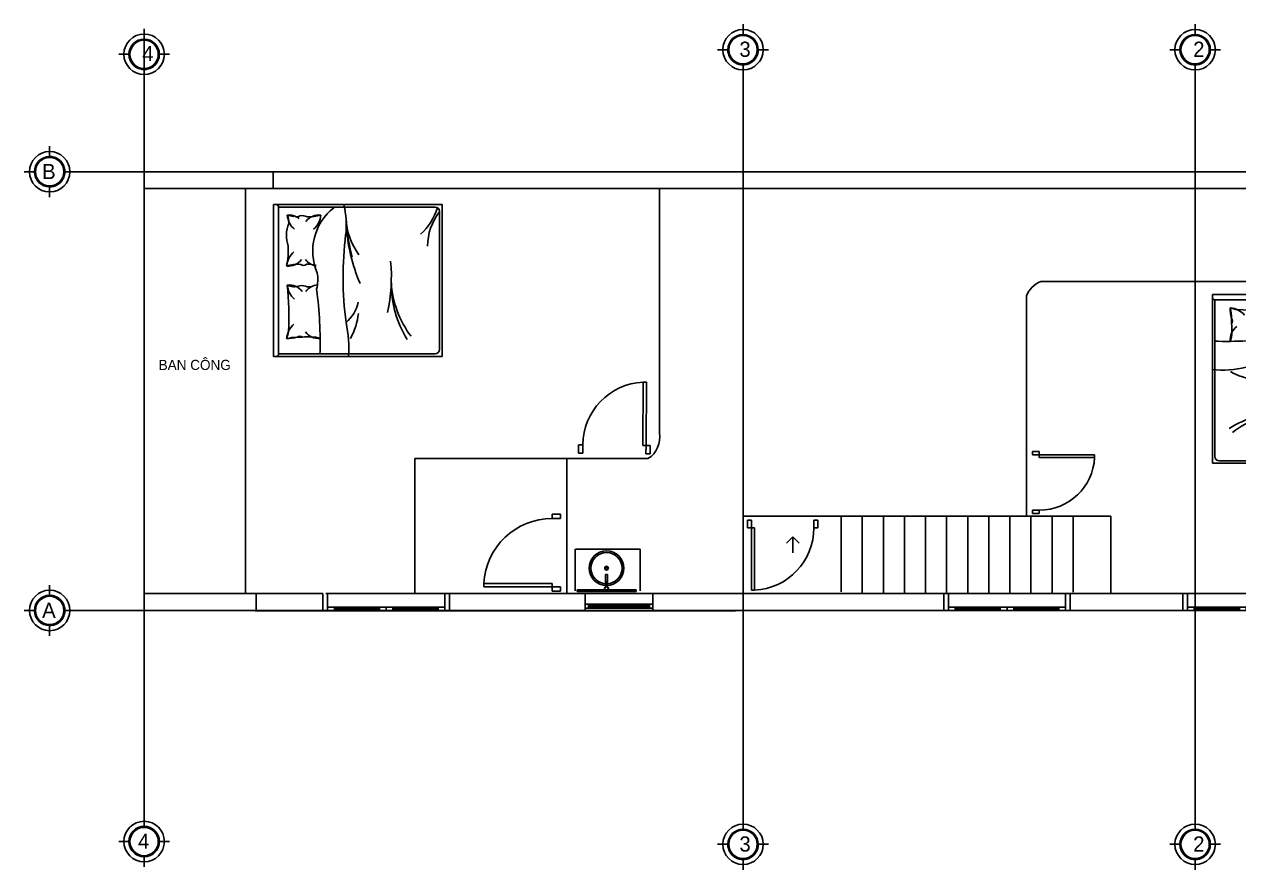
# Model space of a CAD drawing. Extents: x -45.7 to -14.1, y -192.9 to -169.
# Drawn here: x -42.2 to -27.8, y -192.88 to -182.86 of the extents above; entities that cross this region are included whole.
import ezdxf

# ---------------------------------------------------------------- set-up
doc = ezdxf.new("R2010")
doc.units = 0
for name, color, linetype in [('CB- NET THAY-', 7, 'Continuous'), ('CB-Hatch0.00', 7, 'Continuous'), ('CB-TEXT-0.05', 7, 'Continuous'), ('CB-Truc.0.05', 7, 'Continuous'), ('CB-Tuong 0.35', 7, 'Continuous'), ('CB-VDung0.05', 7, 'Continuous'), ('CoordinateData', 7, 'Continuous'), ('dat cay cn', 7, 'Continuous'), ('dat cong cong', 7, 'Continuous'), ('dat du lich nd', 7, 'Continuous'), ('dat o hien trang', 7, 'Continuous'), ('Level 2', 7, 'Continuous'), ('PointName', 7, 'Continuous'), ('THUA', 7, 'Continuous')]:
    doc.layers.add(name, color=color, linetype=linetype)

# ---------------------------------------------------------------- blocks, each defined once
blk = doc.blocks.new('CTA - CỬA SỔ XF MỞ 2 CÁNH - 1300x1200 3-6341870-MB KIẾN TRÚC TẦNG 2')
at = {"layer": 'CB-TEXT-0.05'}
for p, q in [((-6.95, 1), (-7.5, 1)), ((-7.5, 1), (-7.5, -1)), ((-6.95, -1), (-6.95, 1)), ((-6.15, 1), (-6.95, 1)), ((-6.95, 1), (-6.95, 0.6)), ((-6.95, 0.6), (-6.15, 0.6)), ((-6.15, 0.6), (-6.15, 1)), ((-6.15, 1), (-0.8, 1)), ((-0.8, 0.85), (-6.15, 0.85)), ((-6.15, 0.85), (-6.15, 0.75)), ((-6.15, 0.75), (-0.8, 0.75)), ((-0.8, 0.6), (-6.15, 0.6)), ((0, 1), (-0.8, 1)), ((-0.8, 1), (-0.8, 0.6)), ((-0.8, 0.75), (-0.8, 0.85)), ((-0.8, 0.6), (0, 0.6)), ((0.8, 1), (0, 1)), ((0, 1), (0, 0.6)), ((0, 0.6), (0, 1)), ((0, 0.6), (0.8, 0.6)), ((0.8, 0.6), (0.8, 1)), ((0.8, 1), (6.15, 1)), ((6.15, 0.85), (0.8, 0.85)), ((0.8, 0.85), (0.8, 0.75)), ((0.8, 0.75), (6.15, 0.75)), ((6.15, 0.6), (0.8, 0.6)), ((6.95, 1), (6.15, 1)), ((6.15, 1), (6.15, 0.6)), ((6.15, 0.75), (6.15, 0.85)), ((6.15, 0.6), (6.95, 0.6)), ((7.5, 1), (6.95, 1)), ((6.95, 1), (6.95, -1)), ((6.95, 0.6), (6.95, 1)), ((7.5, -1), (7.5, 1)), ((-7.5, -1), (-6.95, -1)), ((-6.95, -1), (6.95, -1)), ((6.95, -1), (7.5, -1))]:
    blk.add_line(p, q, dxfattribs=at)
blk = doc.blocks.new('CTA - CỬA SỔ XF MỞ 2 CÁNH - 1300x1200 3-V3-MB KIẾN TRÚC TẦNG 2')
at = {"layer": 'CB-TEXT-0.05'}
for p, q in [((-6.95, 1), (-7.5, 1)), ((-7.5, 1), (-7.5, -1)), ((-6.95, -1), (-6.95, 1)), ((-6.15, 1), (-6.95, 1)), ((-6.95, 1), (-6.95, 0.6)), ((-6.95, 0.6), (-6.15, 0.6)), ((-6.15, 0.6), (-6.15, 1)), ((-6.15, 1), (-0.8, 1)), ((-0.8, 0.85), (-6.15, 0.85)), ((-6.15, 0.85), (-6.15, 0.75)), ((-6.15, 0.75), (-0.8, 0.75)), ((-0.8, 0.6), (-6.15, 0.6)), ((0, 1), (-0.8, 1)), ((-0.8, 1), (-0.8, 0.6)), ((-0.8, 0.75), (-0.8, 0.85)), ((-0.8, 0.6), (0, 0.6)), ((0.8, 1), (0, 1)), ((0, 1), (0, 0.6)), ((0, 0.6), (0, 1)), ((0, 0.6), (0.8, 0.6)), ((0.8, 0.6), (0.8, 1)), ((0.8, 1), (6.15, 1)), ((6.15, 0.85), (0.8, 0.85)), ((0.8, 0.85), (0.8, 0.75)), ((0.8, 0.75), (6.15, 0.75)), ((6.15, 0.6), (0.8, 0.6)), ((6.95, 1), (6.15, 1)), ((6.15, 1), (6.15, 0.6)), ((6.15, 0.75), (6.15, 0.85)), ((6.15, 0.6), (6.95, 0.6)), ((7.5, 1), (6.95, 1)), ((6.95, 1), (6.95, -1)), ((6.95, 0.6), (6.95, 1)), ((7.5, -1), (7.5, 1)), ((-7.5, -1), (-6.95, -1)), ((-6.95, -1), (6.95, -1)), ((6.95, -1), (7.17, -1))]:
    blk.add_line(p, q, dxfattribs=at)
blk = doc.blocks.new('CTA - VÁCH KÍNH - 600x2000 2-5991774-MB KIẾN TRÚC TẦNG 2')
at = {"layer": 'CB-TEXT-0.05'}
for p, q in [((0.4, 0.75), (0, 0.75)), ((0, 0.25), (0.4, 0.25)), ((0.4, 0.25), (0.4, 0.75)), ((0.4, 0.75), (7.6, 0.75)), ((7.6, 0.55), (0.4, 0.55)), ((0.4, 0.55), (0.4, 0.45)), ((0.4, 0.45), (7.6, 0.45)), ((7.6, 0.25), (0.4, 0.25)), ((8, 0.75), (7.6, 0.75)), ((7.6, 0.75), (7.6, 0.25)), ((7.6, 0.45), (7.6, 0.55)), ((7.6, 0.25), (8, 0.25))]:
    blk.add_line(p, q, dxfattribs=at)
blk = doc.blocks.new('CTA - GIƯỜNG 2D 1 - CTA - GIƯỜNG 2D 2-5804511-MB KIẾN TRÚC TẦNG 2')
at = {"layer": 'CB-Truc.0.05'}
for p, q in [((9, 20), (-9, 20)), ((-9, 20), (-9, 0)), ((-9, 0.32), (-9, 20)), ((-9, 20), (9, 20)), ((-9, 0), (-9, 20)), ((-9, 20), (9, 20)), ((-8.7, 0.62), (-8.7, 19.2)), ((-8.7, 8.42), (-8.7, 19.2)), ((-8.2, 19.7), (8.2, 19.7)), ((-8.2, 19.7), (8.2, 19.7)), ((8.7, 19.2), (8.7, 0.62)), ((8.7, 19.2), (8.7, 5.53)), ((9, 0), (9, 20)), ((9, 20), (9, 3.49)), ((9, 20), (9, 0)), ((8.7, 5.53), (8.7, 8.93)), ((6.74, 3.44), (6.72, 3.13)), ((6.72, 3.13), (6.72, 2.84)), ((-9, 0.32), (-9, 0)), ((-9, 0), (9, 0)), ((9, 0), (-9, 0)), ((-9, 0), (9, 0)), ((8.7, 0.62), (-8.7, 0.62)), ((0.37, 0.62), (-8.7, 0.62)), ((8.7, 0.62), (0.37, 0.62)), ((9, 0.32), (9, 0)), ((9, 0), (9, 0.32)), ((9, 0), (9, 0.32))]:
    blk.add_line(p, q, dxfattribs=at)
for centre, radius, start, end in [((-8.2, 19.2), 0.499, 90, 180), ((-10.8, 12.54), 7.25, 42.6819, 72.5732), ((-4.1, 24.71), 6.42, 231.1872, 270.4625), ((8.2, 19.2), 0.499, 0, 90), ((-0.4, 25.51), 11.55, 273.3188, 307.4147), ((0.53, 26.04), 12.05, 268.7545, 302.4486), ((-0.43, -5.54), 19.53, 77.4765, 95.3929), ((-7.7, 16.39), 7.78, 272.6087, 306.6587), ((-7.79, 29.26), 20.65, 273.1146, 293.2313), ((-6.58, -1.72), 10.36, 83.7662, 103.2988), ((-10.79, 42.88), 34.49, 276.8662, 283.4064), ((1.57, 5.68), 4.51, 40.7333, 76.9672), ((3.21, 2.77), 7.34, 60.1408, 84.511), ((7.91, -4.12), 13.07, 84.8991, 102.9165), ((-0.41, 50.66), 42.39, 263.1579, 277.3172), ((-3.49, 11.19), 6.52, 218.049, 293.224), ((-5.82, 5.41), 1.94, 174.1186, 233.4289), ((-12.08, 4.25), 4.54, 356.9743, 17.4766), ((-7.92, 3.18), 2.44, 40.4189, 86.0087), ((-3.64, 5.35), 1.94, 306.5711, 352.3641), ((1.37, 4.15), 3.29, 163.7954, 183.5553), ((-0.09, 0.44), 4.83, 76.3802, 99.8949), ((2.47, 5.41), 1.94, 184.3181, 233.4289), ((-1.08, 4.16), 1.83, 355.2233, 16.23), ((7.33, -42), 47.55, 88.2537, 97.5858), ((4.94, 5.35), 1.94, 306.5711, 5.89), ((11.62, 4.19), 4.95, 164.0243, 188.7071), ((-6, 3.35), 1.68, 156.9687, 187.6071), ((-8, 2.82), 0.457, 346.6631, 43.1702), ((-5.82, 1.85), 1.94, 140.9404, 153.6292), ((-3.64, 1.78), 1.94, 354.1121, 53.4289), ((-2.33, 3.59), 0.546, 322.0866, 40.9021), ((1.85, 2.82), 3.77, 173.495, 199.1857), ((2.47, 1.85), 1.94, 126.5711, 185.89), ((-1.01, 2.48), 1.76, 331.7736, 21.6983), ((2.29, 3.36), 1.68, 157.017, 187.5368), ((7.05, 3.12), 0.445, 134.4736, 222.1713), ((30.28, 2.36), 23.57, 177.3905, 178.8771), ((-5.82, 1.85), 1.94, 153.593, 185.9221), ((-7.92, 4.09), 2.44, 274.0346, 319.5811), ((-12.7, 3.11), 5.16, 343.6111, 352.3273), ((-6.99, 0.28), 1.56, 81.6041, 118.8665), ((-5.33, 5.42), 3.87, 248.2045, 288.9797), ((-3.53, -6.77), 8.54, 77.7438, 93.628), ((-1.54, 4.02), 2.44, 220.4189, 265.9871), ((0.37, 4.09), 2.44, 274.0129, 319.5811), ((4.16, -31.89), 33.73, 86.8134, 96.1602), ((7.04, 4.02), 2.44, 220.4189, 265.9871), ((5.74, -1.14), 2.94, 67.5179, 84.267), ((22.99, 4.19), 16.33, 184.7457, 189.1892), ((3.8, 1.83), 3.08, 355.3048, 18.8016), ((-8.7, 0.32), 0.299, 90, 180), ((8.7, 0.32), 0.299, 0, 90)]:
    blk.add_arc(centre, radius, start, end, dxfattribs=at)
blk = doc.blocks.new('Grid - CTA - ĐẦU TRỤC-3945100-MB KIẾN TRÚC TẦNG 2')
at = {"layer": 'Defpoints'}
for p, q in [((0, 0.0268), (0, 0.0501)), ((-0.0268, 0), (-0.0501, 0)), ((0.0268, 0), (0.0501, 0)), ((0, -0.0268), (0, -0.0501))]:
    blk.add_line(p, q, dxfattribs=at)
for radius in [0.04, 0.03, 0.028]:
    blk.add_circle((0, 0), radius, dxfattribs=at)
for radius, start, end in [(0.03, 360, 180), (0.028, 0, 180), (0.03, 180, 360), (0.028, 180, 0)]:
    blk.add_arc((0, 0), radius, start, end, dxfattribs=at)
blk = doc.blocks.new('CTA - CỬA ĐI COMPOSITE 1 CÁNH - 910x2200-6109532-MB KIẾN TRÚC TẦNG 2')
at = {"layer": 'CB-Truc.0.05'}
for p, q in [((-4.05, 0.5), (-4.05, 8.6)), ((-4.05, 8.6), (-3.65, 8.6)), ((-3.65, 8.6), (-3.65, 0.5)), ((-3.65, 0.5), (-4.05, 0.5))]:
    blk.add_line(p, q, dxfattribs=at)
at = {"layer": 'dat cong cong'}
blk.add_arc((-4.05, 0.5), 8.1, 360, 87.1694, dxfattribs=at)
at = {"layer": 'dat o hien trang'}
for p, q in [((-4.05, 0.5), (-4.55, 0.5)), ((-4.55, 0.5), (-4.55, -0.5)), ((-4.05, -0.5), (-4.05, 0.5)), ((4.55, 0.5), (4.05, 0.5)), ((4.05, 0.5), (4.05, -0.5)), ((4.55, -0.5), (4.55, 0.5)), ((-4.55, -0.5), (-4.05, -0.5)), ((4.05, -0.5), (4.55, -0.5))]:
    blk.add_line(p, q, dxfattribs=at)
blk = doc.blocks.new('CTA - CỬA ĐI COMPOSITE 1 CÁNH - 850X2200-6244607-MB KIẾN TRÚC TẦNG 1')
at = {"layer": 'CB-Truc.0.05'}
for p, q in [((-3.75, -0.5), (-3.75, -8)), ((-3.35, -0.5), (-3.75, -0.5)), ((-3.35, -8), (-3.35, -0.5)), ((-3.75, -8), (-3.35, -8))]:
    blk.add_line(p, q, dxfattribs=at)
at = {"layer": 'dat cong cong'}
blk.add_arc((-3.75, -0.5), 7.5, 273.0572, 0, dxfattribs=at)
at = {"layer": 'dat o hien trang'}
for p, q in [((-4.25, -0.5), (-4.25, 0.5)), ((-4.25, 0.5), (-3.75, 0.5)), ((-3.75, 0.5), (-3.75, -0.5)), ((3.75, -0.5), (3.75, 0.5)), ((3.75, 0.5), (4.25, 0.5)), ((4.25, 0.5), (4.25, -0.5)), ((-3.75, -0.5), (-4.25, -0.5)), ((4.25, -0.5), (3.75, -0.5))]:
    blk.add_line(p, q, dxfattribs=at)
blk = doc.blocks.new('CTA - CỬA ĐI COMPOSITE 1 CÁNH - 910x2200-6028950-MB KIẾN TRÚC TẦNG 2')
at = {"layer": 'CB-Truc.0.05'}
for p, q in [((-4.05, -0.5), (-4.05, -8.6)), ((-3.65, -0.5), (-4.05, -0.5)), ((-3.65, -8.6), (-3.65, -0.5)), ((-4.05, -8.6), (-3.65, -8.6))]:
    blk.add_line(p, q, dxfattribs=at)
at = {"layer": 'dat cong cong'}
blk.add_arc((-4.05, -0.5), 8.1, 272.8306, 0, dxfattribs=at)
at = {"layer": 'dat o hien trang'}
for p, q in [((-4.55, -0.5), (-4.55, 0.5)), ((-4.55, 0.5), (-4.05, 0.5)), ((-4.05, 0.5), (-4.05, -0.5)), ((4.05, -0.5), (4.05, 0.5)), ((4.05, 0.5), (4.55, 0.5)), ((4.55, 0.5), (4.55, -0.5)), ((-4.05, -0.5), (-4.55, -0.5)), ((4.55, -0.5), (4.05, -0.5))]:
    blk.add_line(p, q, dxfattribs=at)
blk = doc.blocks.new('Grid - CTA - ĐẦU TRỤC-3945100-MB KIẾN TRÚC TẦNG 1')
at = {"layer": 'Defpoints'}
for p, q in [((0, 0.0268), (0, 0.0501)), ((-0.0268, 0), (-0.0501, 0)), ((0.0268, 0), (0.0501, 0)), ((0, -0.0268), (0, -0.0501))]:
    blk.add_line(p, q, dxfattribs=at)
for radius in [0.04, 0.03, 0.028]:
    blk.add_circle((0, 0), radius, dxfattribs=at)
for radius, start, end in [(0.03, 360, 180), (0.028, 0, 180), (0.03, 180, 360), (0.028, 180, 0)]:
    blk.add_arc((0, 0), radius, start, end, dxfattribs=at)

msp = doc.modelspace()

# ---------------------------------------------------------------- linework, layer by layer
at = {"layer": 'CB- NET THAY-'}
for p, q in [((-35.666, -189.081), (-35.666, -189.574)), ((-35.663, -189.081), (-34.896, -189.081)), ((-34.896, -189.081), (-34.896, -189.574)), ((-35.285, -189.383), (-35.308, -189.383)), ((-35.308, -189.383), (-35.308, -189.528)), ((-35.299, -189.466), (-35.299, -189.529)), ((-35.294, -189.466), (-35.299, -189.466)), ((-35.294, -189.529), (-35.294, -189.466)), ((-35.285, -189.528), (-35.285, -189.383)), ((-35.646, -189.561), (-34.946, -189.561)), ((-35.646, -189.581), (-35.646, -189.561)), ((-34.946, -189.581), (-35.646, -189.581)), ((-34.946, -189.561), (-34.946, -189.581))]:
    msp.add_line(p, q, dxfattribs=at)
for radius in [0.205, 0.185, 0.0137]:
    msp.add_circle((-35.296, -189.306), radius, dxfattribs=at)
for centre, radius, start, end in [((-35.296, -189.306), 0.022, 0, 180), ((-35.296, -189.306), 0.022, 180, 0), ((-35.296, -189.306), 0.0137, 0, 180), ((-35.296, -189.306), 0.0137, 180, 0), ((-35.296, -189.548), 0.0239, 120.1574, 211.233), ((-35.296, -189.548), 0.02, 317.1056, 180), ((-35.296, -189.548), 0.02, 180, 220.4297), ((-35.296, -189.548), 0.0239, 328.7619, 60.2316)]:
    msp.add_arc(centre, radius, start, end, dxfattribs=at)
at = {"layer": 'CB-Hatch0.00'}
for p, q in [((-32.514, -189.588), (-32.514, -188.688)), ((-32.264, -189.604), (-32.264, -188.688)), ((-32.014, -189.604), (-32.014, -188.688)), ((-31.764, -189.604), (-31.764, -188.688)), ((-31.514, -189.604), (-31.514, -188.688)), ((-31.264, -189.604), (-31.264, -188.688)), ((-31.014, -189.604), (-31.014, -188.688)), ((-30.764, -189.604), (-30.764, -188.688)), ((-30.514, -189.604), (-30.514, -188.688)), ((-30.264, -189.604), (-30.264, -188.688)), ((-30.014, -189.604), (-30.014, -188.688)), ((-29.764, -189.589), (-29.764, -188.689)), ((-33.028, -189.607), (-33.278, -189.607))]:
    msp.add_line(p, q, dxfattribs=at)
at = {"layer": 'CB-Tuong 0.35'}
for p, q in [((-33.087, -188.933), (-33.162, -189.008)), ((-33.087, -189.124), (-33.087, -188.933)), ((-33.087, -188.933), (-33.012, -189.008))]:
    msp.add_line(p, q, dxfattribs=at)
at = {"layer": 'CB-VDung0.05'}
for p, q in [((-40.778, -192.386), (-40.778, -183.055)), ((-33.678, -183.321), (-33.678, -192.419)), ((-33.678, -183.321), (-33.678, -192.419)), ((-28.318, -183.321), (-28.318, -192.419)), ((-41.738, -184.607), (-20.865, -184.607)), ((-41.598, -189.807), (-20.865, -189.807))]:
    msp.add_line(p, q, dxfattribs=at)
at = {"layer": 'CoordinateData'}
msp.add_line((-29.318, -188.688), (-33.678, -188.688), dxfattribs=at)
at = {"layer": 'dat cay cn'}
for p, q in [((-40.778, -184.807), (-35.898, -184.807)), ((-39.578, -189.607), (-39.578, -184.807)), ((-35.898, -184.807), (-23.348, -184.807)), ((-30.148, -185.907), (-26.168, -185.907)), ((-30.318, -186.078), (-30.318, -188.688)), ((-34.804, -188.007), (-37.568, -188.007)), ((-37.568, -188.007), (-37.568, -189.607)), ((-35.768, -188.007), (-35.768, -189.607)), ((-30.318, -188.688), (-29.318, -188.688)), ((-29.318, -188.688), (-29.318, -189.607)), ((-38.658, -189.607), (-40.778, -189.607)), ((-35.998, -189.607), (-37.158, -189.607)), ((-35.548, -189.607), (-35.898, -189.607)), ((-35.548, -189.807), (-35.548, -189.607)), ((-35.548, -189.607), (-34.748, -189.607)), ((-34.498, -189.607), (-34.748, -189.607)), ((-34.748, -189.607), (-34.748, -189.807)), ((-33.148, -189.607), (-34.398, -189.607)), ((-31.298, -189.607), (-31.348, -189.607)), ((-29.798, -189.605), (-29.798, -189.607)), ((-28.463, -189.607), (-29.698, -189.607)), ((-39.448, -189.807), (-38.658, -189.807)), ((-37.158, -189.807), (-35.548, -189.807)), ((-34.748, -189.807), (-35.548, -189.807)), ((-34.748, -189.807), (-31.298, -189.807)), ((-29.798, -189.807), (-28.463, -189.807))]:
    msp.add_line(p, q, dxfattribs=at)
for centre, start, end in [((-30.036, -186.189), 111.7461, 158.5368), ((-34.967, -187.752), 302.4307, 9.4833)]:
    msp.add_arc(centre, 0.303, start, end, dxfattribs=at)
at = {"layer": 'dat du lich nd'}
for p, q in [((-23.148, -184.607), (-39.248, -184.607)), ((-39.248, -184.607), (-39.248, -184.807)), ((-39.248, -184.807), (-35.998, -184.807)), ((-35.998, -184.807), (-35.898, -184.807)), ((-35.898, -184.807), (-23.148, -184.807)), ((-38.658, -189.607), (-39.448, -189.607)), ((-39.448, -189.607), (-39.448, -189.807)), ((-38.658, -189.807), (-38.658, -189.607)), ((-35.548, -189.607), (-37.158, -189.607)), ((-37.158, -189.607), (-37.158, -189.807)), ((-35.548, -189.807), (-35.548, -189.607)), ((-31.298, -189.607), (-34.748, -189.607)), ((-34.748, -189.607), (-34.748, -189.807)), ((-31.298, -189.807), (-31.298, -189.607)), ((-28.463, -189.607), (-29.798, -189.607)), ((-29.798, -189.607), (-29.798, -189.743)), ((-28.463, -189.807), (-28.463, -189.607)), ((-29.798, -189.743), (-29.798, -189.807)), ((-39.448, -189.807), (-39.224, -189.807)), ((-39.224, -189.807), (-38.658, -189.807)), ((-37.158, -189.807), (-35.548, -189.807)), ((-34.748, -189.807), (-33.148, -189.807)), ((-33.148, -189.807), (-31.298, -189.807)), ((-29.798, -189.807), (-28.463, -189.807))]:
    msp.add_line(p, q, dxfattribs=at)
at = {"layer": 'Level 2'}
for p, q in [((-34.668, -184.807), (-34.668, -187.702)), ((-33.768, -189.813), (-39.461, -189.813))]:
    msp.add_line(p, q, dxfattribs=at)
at = {"layer": 'PointName'}
msp.add_line((-28.498, -189.607), (-33.398, -189.607), dxfattribs=at)

# ---------------------------------------------------------------- block references
at = {"layer": 'CB-TEXT-0.05', "xscale": 0.1, "yscale": 0.10000000000000002, "rotation": 180}
for name, p in [('CTA - CỬA SỔ XF MỞ 2 CÁNH - 1300x1200 3-V3-MB KIẾN TRÚC TẦNG 2', (-37.908, -189.707)), ('CTA - CỬA SỔ XF MỞ 2 CÁNH - 1300x1200 3-6341870-MB KIẾN TRÚC TẦNG 2', (-30.548, -189.707)), ('CTA - CỬA SỔ XF MỞ 2 CÁNH - 1300x1200 3-6341870-MB KIẾN TRÚC TẦNG 2', (-27.713, -189.707)), ('CTA - VÁCH KÍNH - 600x2000 2-5991774-MB KIẾN TRÚC TẦNG 2', (-34.748, -189.707))]:
    msp.add_blockref(name, p, dxfattribs=at)
at = {"layer": 'CB-Truc.0.05'}
for p, xscale, yscale, rotation in [((-39.246, -185.896), 0.1, 0.10000000000000002, -90.00000000000031), ((-27.214, -186.063), 0.10000000000000003, 0.10000000000000003, 180)]:
    msp.add_blockref('CTA - GIƯỜNG 2D 1 - CTA - GIƯỜNG 2D 2-5804511-MB KIẾN TRÚC TẦNG 2', p, dxfattribs=dict(at, xscale=xscale, yscale=yscale, rotation=rotation))
at = {"layer": 'dat cong cong'}
for name, p, xscale, yscale, rotation in [('CTA - CỬA ĐI COMPOSITE 1 CÁNH - 850X2200-6244607-MB KIẾN TRÚC TẦNG 1', (-35.203, -187.898), 0.1, 0.09999999999999999, 179.53187655629907), ('CTA - CỬA ĐI COMPOSITE 1 CÁNH - 910x2200-6109532-MB KIẾN TRÚC TẦNG 2', (-30.206, -188.291), 0.08100000000000002, 0.08100000000000002, -90.00000000317145), ('CTA - CỬA ĐI COMPOSITE 1 CÁNH - 910x2200-6109532-MB KIẾN TRÚC TẦNG 2', (-35.891, -189.122), 0.1, 0.10000000000000002, 89.9999999990435), ('CTA - CỬA ĐI COMPOSITE 1 CÁNH - 910x2200-6028950-MB KIẾN TRÚC TẦNG 2', (-33.208, -188.782), 0.09135172474836409, 0.09135172474836409, -1.3147882192873373e-09)]:
    msp.add_blockref(name, p, dxfattribs=dict(at, xscale=xscale, yscale=yscale, rotation=rotation))
at = {"layer": 'Defpoints', "xscale": 5.999999999999998, "yscale": 5.999999999999998}
for name, p, rotation in [('Grid - CTA - ĐẦU TRỤC-3945100-MB KIẾN TRÚC TẦNG 1', (-40.778, -183.216), 180), ('Grid - CTA - ĐẦU TRỤC-3945100-MB KIẾN TRÚC TẦNG 1', (-33.678, -183.161), 180), ('Grid - CTA - ĐẦU TRỤC-3945100-MB KIẾN TRÚC TẦNG 1', (-28.318, -183.161), 180), ('Grid - CTA - ĐẦU TRỤC-3945100-MB KIẾN TRÚC TẦNG 2', (-41.898, -184.607), -90.00000000000037), ('Grid - CTA - ĐẦU TRỤC-3945100-MB KIẾN TRÚC TẦNG 2', (-41.898, -189.807), -90.00000000000037), ('Grid - CTA - ĐẦU TRỤC-3945100-MB KIẾN TRÚC TẦNG 1', (-40.778, -192.546), 180), ('Grid - CTA - ĐẦU TRỤC-3945100-MB KIẾN TRÚC TẦNG 1', (-33.678, -192.579), 180), ('Grid - CTA - ĐẦU TRỤC-3945100-MB KIẾN TRÚC TẦNG 1', (-28.318, -192.579), 180)]:
    msp.add_blockref(name, p, dxfattribs=dict(at, rotation=rotation))

# ---------------------------------------------------------------- texts
at = {"layer": 'Defpoints'}
for s, p in [('4', (-40.801, -183.297)), ('3', (-33.721, -183.246)), ('2', (-28.341, -183.246)), ('B', (-41.987, -184.695)), ('A', (-41.987, -189.895)), ('4', (-40.851, -192.632)), ('3', (-33.721, -192.665)), ('2', (-28.341, -192.665))]:
    msp.add_text(s, height=0.18, dxfattribs=at).set_placement(p)
at = {"layer": 'THUA'}
msp.add_text('BAN CÔNG', height=0.12, dxfattribs=at).set_placement((-40.606, -186.957))

doc.saveas('drawing.dxf')
